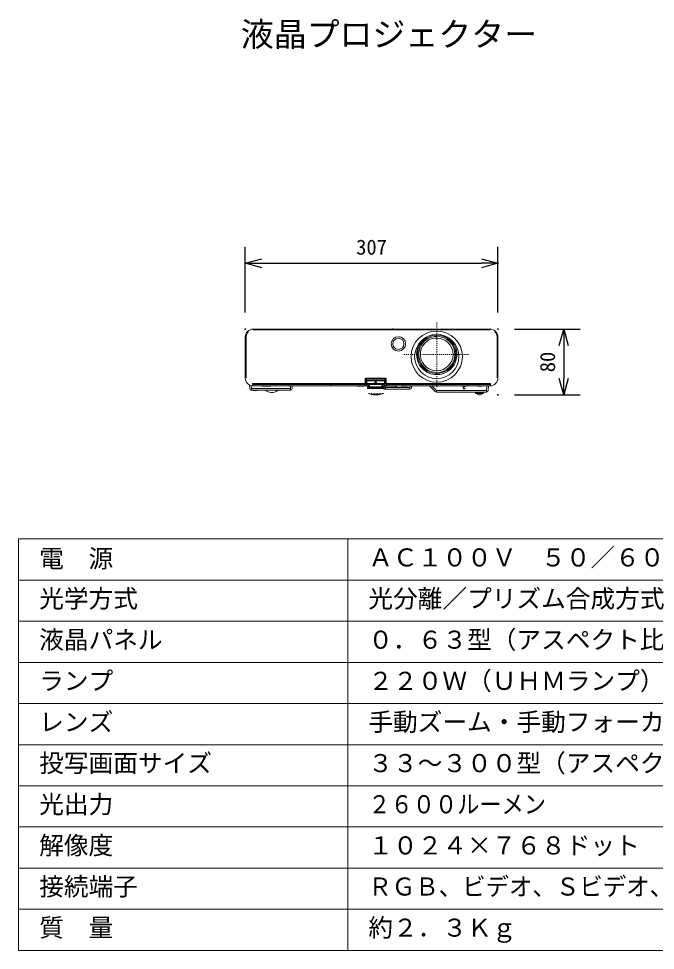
# Model space of a CAD drawing. Units: millimetres, scale not verified. Extents: x -63 to 62, y -56 to 57.
# Drawn here: x -62.5 to 14.9, y -56.5 to 56.7 of the extents above; entities that cross this region are included whole.
import ezdxf
from ezdxf.enums import TextEntityAlignment as Align

# ---------------------------------------------------------------- set-up
doc = ezdxf.new("R2010")
doc.units = ezdxf.units.MM
doc.header["$LTSCALE"] = 0.125
doc.header["$PDMODE"] = 32
doc.header["$PDSIZE"] = 0.0625
doc.linetypes.add('USER1', pattern=[4, 1, -1, 1, -1])
for name, color, linetype, lineweight in [('0-0_0', 7, 'Continuous', 25), ('0-1_WAKU', 1, 'Continuous', 18), ('0-5_GAIKEI', 1, 'Continuous', 18), ('0-6_SUNPO', 7, 'Continuous', 25)]:
    doc.layers.add(name, color=color, linetype=linetype, lineweight=lineweight)
doc.layers.add('0-2_MOJI1', color=7, linetype='Continuous')
doc.layers.add('0-4_DEFPOINTS', color=7, linetype='Continuous')
doc.styles.add('ＭＳ ゴシック', font='')
doc.styles.get('ＭＳ ゴシック').set_extended_font_data('MS Gothic')

# ---------------------------------------------------------------- blocks, each defined once
blk = doc.blocks.new('_OPEN30')
at = {"layer": '0-0_0'}
blk.add_line((0, 0), (-1, 0), dxfattribs=at)
blk.add_lwpolyline([(-1, 0.26795), (0, 0), (-1, -0.26795)], dxfattribs=at)
blk = doc.blocks.new('D6')
at = {"layer": '0-4_DEFPOINTS'}
for p in [(-7.3844, 21.0068), (-38.0844, 13.0068), (-7.3844, 13.0068)]:
    blk.add_point(p, dxfattribs=at)
at = {"layer": '0-6_SUNPO'}
for p, q in [((-38.0844, 15.0068), (-38.0844, 23.0068)), ((-7.3844, 15.0068), (-7.3844, 23.0068)), ((-36.0844, 21.0068), (-9.3844, 21.0068))]:
    blk.add_line(p, q, dxfattribs=at)
at = {"layer": '0-6_SUNPO', "xscale": 2, "yscale": 2, "rotation": 180}
blk.add_blockref('_OPEN30', (-38.0844, 21.0068), dxfattribs=at)
at = {"layer": '0-6_SUNPO', "xscale": 2, "yscale": 2}
blk.add_blockref('_OPEN30', (-7.3844, 21.0068), dxfattribs=at)
at = {"layer": '0-6_SUNPO', "style": 'ＭＳ ゴシック'}
blk.add_text('307', height=1.833, dxfattribs=at).set_placement((-24.6094, 21.5068), align=Align.BOTTOM_LEFT)
blk = doc.blocks.new('D4')
at = {"layer": '0-4_DEFPOINTS'}
for p in [(-7.3844, 13.0122), (-7.3844, 5.0122), (0.6156, 5.0122)]:
    blk.add_point(p, dxfattribs=at)
at = {"layer": '0-6_SUNPO'}
for p, q in [((-5.3844, 13.0122), (2.6156, 13.0122)), ((0.6156, 11.0122), (0.6156, 7.0122)), ((-5.3844, 5.0122), (2.6156, 5.0122))]:
    blk.add_line(p, q, dxfattribs=at)
at = {"layer": '0-6_SUNPO', "xscale": 2, "yscale": 2}
for p, rotation in [((0.6156, 13.0122), 90), ((0.6156, 5.0122), 270)]:
    blk.add_blockref('_OPEN30', p, dxfattribs=dict(at, rotation=rotation))
at = {"layer": '0-6_SUNPO', "style": 'ＭＳ ゴシック'}
blk.add_text('80', height=1.833, rotation=90, dxfattribs=at).set_placement((0.1156, 7.7622), align=Align.BOTTOM_LEFT)

msp = doc.modelspace()

# ---------------------------------------------------------------- linework, layer by layer
at = {"layer": '0-1_WAKU', "color": 4}
for p, q in [((-62.5082, -6.4996), (-62.5082, -56.4996)), ((62.4918, -6.4996), (-62.5082, -6.4996)), ((-22.5082, -56.4996), (-22.5082, -6.4996)), ((-62.5082, -56.4996), (62.4918, -56.4996))]:
    msp.add_line(p, q, dxfattribs=at)
at = {"layer": '0-1_WAKU'}
for p, q in [((-62.5082, -11.4996), (62.4918, -11.4996)), ((-62.5082, -16.4996), (62.4918, -16.4996)), ((-62.5082, -21.4996), (62.4918, -21.4996)), ((-62.5082, -26.4996), (62.4918, -26.4996)), ((-62.5082, -31.4996), (62.4918, -31.4996)), ((-62.5082, -36.4996), (62.4918, -36.4996)), ((-62.5082, -41.4996), (62.4918, -41.4996)), ((-62.5082, -46.4996), (62.4918, -46.4996)), ((-62.5082, -51.4996), (62.4918, -51.4996))]:
    msp.add_line(p, q, dxfattribs=at)
at = {"layer": '0-5_GAIKEI', "linetype": 'USER1'}
for p, q in [((-11.6934, 11.9346), (-11.6934, 19.9346)), ((-15.6934, 15.9346), (-7.6934, 15.9346))]:
    msp.add_line(p, q, dxfattribs=at)
at = {"layer": '0-5_GAIKEI'}
for p, q in [((-34.6812, 18.7443), (-34.6074, 18.6769)), ((-34.0134, 19.0146), (-34.0134, 18.9146)), ((-5.2134, 18.9146), (-34.0134, 18.9146)), ((-17.1312, 19.0249), (-17.0111, 19.0249)), ((-11.6934, 18.2701), (-11.6934, 18.3201)), ((-11.6934, 18.2546), (-11.6934, 18.2701)), ((-11.6934, 18.1246), (-11.6934, 18.1422)), ((-5.2134, 19.0146), (-5.2134, 18.9146)), ((-4.5456, 18.7443), (-4.6194, 18.6769)), ((-34.8612, 18.0964), (-34.8634, 18.0614)), ((-34.8634, 18.0614), (-34.8634, 13.0717)), ((-16.2034, 18.0746), (-16.2034, 18.0767)), ((-16.2005, 18.0746), (-16.2034, 18.0746)), ((-4.3634, 18.0614), (-4.3657, 18.0964)), ((-4.3634, 13.0717), (-4.3634, 18.0614)), ((-11.6934, 13.727), (-11.6934, 13.7446)), ((-11.6934, 13.5991), (-11.6934, 13.6146)), ((-11.6934, 13.5491), (-11.6934, 13.5991)), ((-20.4052, 12.3881), (-20.3953, 12.956)), ((-20.3653, 12.9555), (-20.3953, 12.956)), ((-20.3752, 12.3876), (-20.3653, 12.9555)), ((-20.3153, 13.0346), (-17.9115, 13.0346)), ((-20.3153, 13.0046), (-20.3153, 13.0346)), ((-17.9115, 13.0046), (-20.3153, 13.0046)), ((-20.2884, 13.0046), (-20.2884, 12.8346)), ((-20.2384, 12.8346), (-20.2884, 12.8346)), ((-20.2884, 12.8346), (-20.2884, 12.7346)), ((-20.2884, 12.7346), (-20.1884, 12.7346)), ((-20.2884, 12.7346), (-20.2884, 12.3846)), ((-20.2384, 12.7846), (-20.2384, 12.8346)), ((-20.1884, 12.7346), (-20.1884, 12.7846)), ((-19.1134, 12.6722), (-19.2434, 12.447)), ((-18.9834, 12.447), (-19.1134, 12.6722)), ((-18.0384, 12.7846), (-18.0384, 12.7346)), ((-18.0384, 12.7346), (-17.9384, 12.7346)), ((-17.9384, 12.8346), (-17.9884, 12.8346)), ((-17.9884, 12.8346), (-17.9884, 12.7846)), ((-17.9384, 12.8346), (-17.9384, 13.0046)), ((-17.9115, 13.0046), (-17.9115, 13.0346)), ((-17.8615, 12.9555), (-17.8315, 12.956)), ((-17.8615, 12.9555), (-17.8516, 12.3876)), ((-17.8315, 12.956), (-17.8216, 12.3881)), ((-11.6934, 13.5146), (-11.6934, 13.4846)), ((-34.4233, 11.7811), (-34.4308, 12.2112)), ((-34.2296, 12.1396), (-34.2234, 11.7811)), ((-34.2234, 11.7811), (-34.2234, 11.5846)), ((-34.2234, 11.7811), (-29.4734, 11.7811)), ((-29.4734, 11.5846), (-34.2234, 11.5846)), ((-34.0691, 12.2927), (-34.0691, 12.3881)), ((-34.0691, 12.3881), (-20.4052, 12.3881)), ((-34.0134, 12.1146), (-34.0691, 12.2927)), ((-34.0691, 12.2927), (-20.4064, 12.2927)), ((-34.0135, 11.5446), (-34.0155, 11.5846)), ((-33.9135, 11.5446), (-33.9142, 11.5846)), ((-33.6135, 11.5446), (-33.6135, 11.5846)), ((-33.5116, 11.5846), (-33.5135, 11.5446)), ((-32.9629, 12.0746), (-32.9634, 12.1146)), ((-32.7629, 12.0746), (-32.7622, 12.1146)), ((-32.6556, 12.0646), (-32.7155, 12.0646)), ((-32.6556, 12.0646), (-32.6556, 12.0746)), ((-31.8556, 12.0646), (-32.6556, 12.0646)), ((-32.5129, 12.0746), (-32.5129, 12.1146)), ((-32.5129, 12.1039), (-31.8556, 12.1039)), ((-31.8556, 12.1146), (-31.8556, 12.1039)), ((-31.8556, 12.1039), (-31.8058, 12.1039)), ((-31.8556, 12.0646), (-31.8556, 12.1039)), ((-31.8458, 12.0646), (-31.8556, 12.0646)), ((-31.8061, 12.1039), (-31.8061, 12.1146)), ((-29.6763, 12.264), (-29.6789, 12.1146)), ((-29.6564, 12.1146), (-29.6789, 12.1146)), ((-24.5505, 12.264), (-29.6763, 12.264)), ((-29.6644, 12.264), (-29.6564, 12.1146)), ((-29.6564, 12.264), (-29.6564, 12.1146)), ((-29.4734, 11.7811), (-29.4676, 12.1146)), ((-29.4734, 11.5846), (-29.4734, 11.7811)), ((-29.2677, 12.1146), (-29.2735, 11.7811)), ((-24.5704, 12.1146), (-24.5624, 12.264)), ((-24.5704, 12.1146), (-24.5704, 12.264)), ((-24.5479, 12.1146), (-24.5704, 12.1146)), ((-24.5479, 12.1146), (-24.5505, 12.264)), ((-21.4652, 12.1146), (-21.4652, 12.1039)), ((-21.4156, 12.0646), (-21.4255, 12.0646)), ((-20.9156, 12.0646), (-21.4156, 12.0646)), ((-20.8734, 12.0646), (-20.9156, 12.0646)), ((-20.5534, 12.0646), (-20.8734, 12.0646)), ((-20.5358, 12.0646), (-20.5534, 12.0646)), ((-20.4957, 12.1146), (-20.4959, 12.1039)), ((-20.4064, 12.2927), (-20.4095, 12.1146)), ((-20.1313, 12.1146), (-20.4095, 12.1146)), ((-20.4064, 12.2927), (-20.4052, 12.3881)), ((-20.3752, 12.3876), (-20.4052, 12.3881)), ((-20.3795, 12.1441), (-20.3764, 12.3208)), ((-20.1318, 12.1441), (-20.3795, 12.1441)), ((-20.3764, 12.3208), (-20.3752, 12.3876)), ((-20.2884, 12.3846), (-20.1884, 12.3846)), ((-20.1884, 12.2846), (-20.1884, 12.3846)), ((-18.0384, 12.2846), (-20.1884, 12.2846)), ((-20.1301, 12.0429), (-20.1318, 12.1441)), ((-20.0822, 12.0429), (-20.1301, 12.0429)), ((-20.1283, 11.9446), (-20.1301, 12.0429)), ((-20.0805, 11.9446), (-20.1283, 11.9446)), ((-20.1086, 11.8102), (-20.1064, 11.7844)), ((-18.1182, 11.8102), (-20.1086, 11.8102)), ((-20.0128, 12.0429), (-20.0822, 12.0429)), ((-20.018, 11.9446), (-20.0805, 11.9446)), ((-20.0588, 11.8646), (-18.168, 11.8646)), ((-20.018, 11.9446), (-20.0128, 12.0429)), ((-19.8534, 11.9446), (-20.018, 11.9446)), ((-20.0154, 11.9946), (-20.0084, 11.9946)), ((-20.0002, 12.2846), (-20.0128, 12.0429)), ((-20.0084, 12.0437), (-20.0128, 12.0437)), ((-20.0084, 12.0437), (-20.0084, 12.1273)), ((-20.0084, 12.0437), (-20.0084, 11.9946)), ((-20.0084, 11.9946), (-19.9584, 11.9946)), ((-19.9084, 12.0448), (-19.9034, 12.0447)), ((-19.9034, 12.2846), (-19.9034, 11.9946)), ((-19.8534, 11.9946), (-19.9034, 11.9946)), ((-19.8534, 12.2846), (-19.8534, 11.9946)), ((-19.8534, 11.9946), (-19.8534, 11.9446)), ((-19.8534, 11.9946), (-18.3734, 11.9946)), ((-18.3734, 11.9446), (-19.8534, 11.9446)), ((-19.7104, 11.899), (-19.7134, 11.8646)), ((-19.2434, 12.447), (-18.9834, 12.447)), ((-18.5134, 11.8646), (-18.5164, 11.899)), ((-18.5163, 11.8972), (-18.3266, 11.8972)), ((-18.3734, 11.9946), (-18.3734, 12.2846)), ((-18.3734, 11.9946), (-18.3734, 11.9446)), ((-18.3734, 11.9946), (-18.3234, 11.9946)), ((-18.2088, 11.9446), (-18.3734, 11.9446)), ((-18.3266, 11.8972), (-18.3308, 11.9446)), ((-18.3266, 11.8646), (-18.3266, 11.8972)), ((-18.3234, 12.2846), (-18.3234, 11.9946)), ((-18.3234, 12.0447), (-18.3184, 12.0448)), ((-18.2184, 11.9946), (-18.2684, 11.9946)), ((-18.214, 12.0429), (-18.2267, 12.2846)), ((-18.2114, 11.9946), (-18.2184, 11.9946)), ((-18.1446, 12.0429), (-18.214, 12.0429)), ((-18.214, 12.0429), (-18.2088, 11.9446)), ((-18.1463, 11.9446), (-18.2088, 11.9446)), ((-18.1082, 11.9446), (-18.1463, 11.9446)), ((-18.103, 12.0429), (-18.1446, 12.0429)), ((-17.9281, 11.7146), (-18.1337, 11.7146)), ((-18.1274, 11.8972), (-18.1315, 11.9446)), ((-18.1204, 11.7844), (-18.1182, 11.8102)), ((-18.1082, 11.9446), (-18.103, 12.0429)), ((-18.0977, 12.1441), (-18.103, 12.0429)), ((-17.8174, 12.1146), (-18.0992, 12.1146)), ((-17.8473, 12.1441), (-18.0977, 12.1441)), ((-18.0384, 12.3846), (-17.9384, 12.3846)), ((-18.0384, 12.3846), (-18.0384, 12.2846)), ((-17.934, 11.9646), (-17.9281, 11.8972)), ((-17.9281, 11.8972), (-17.9281, 11.7146)), ((-17.9281, 11.8972), (-14.9467, 11.8972)), ((-14.9467, 11.7146), (-17.9281, 11.7146)), ((-17.8516, 12.3876), (-17.8216, 12.3881)), ((-17.8516, 12.3876), (-17.8504, 12.3208)), ((-17.8504, 12.3208), (-17.8473, 12.1441)), ((-17.8216, 12.3881), (-5.1577, 12.3881)), ((-17.8216, 12.3881), (-17.8204, 12.2927)), ((-17.8173, 12.1146), (-17.8204, 12.2927)), ((-16.6752, 12.0629), (-16.6743, 12.1146)), ((-16.6752, 11.9646), (-16.6752, 12.0629)), ((-16.5743, 12.1146), (-16.5752, 12.0629)), ((-15.9724, 12.1146), (-15.9724, 12.0846)), ((-15.9724, 12.0846), (-15.2544, 12.0846)), ((-15.8595, 12.264), (-15.8621, 12.1146)), ((-15.8401, 12.1146), (-15.8621, 12.1146)), ((-7.9439, 12.264), (-15.8595, 12.264)), ((-15.848, 12.264), (-15.8401, 12.1146)), ((-15.8401, 12.264), (-15.8401, 12.1146)), ((-15.2544, 12.0846), (-15.2544, 12.1146)), ((-14.9467, 11.8972), (-14.9277, 12.1146)), ((-14.9467, 11.7146), (-14.9467, 11.8972)), ((-14.7284, 12.1146), (-14.7474, 11.8972)), ((-12.5616, 12.1146), (-11.8702, 11.4232)), ((-12.2823, 12.1146), (-11.7288, 11.5611)), ((-11.7288, 11.5611), (-11.7288, 11.3646)), ((-11.7288, 11.5611), (-5.6317, 11.5611)), ((-5.6317, 11.3646), (-11.7288, 11.3646)), ((-8.4925, 12.0015), (-8.4984, 12.1146)), ((-8.485, 11.8594), (-8.4925, 12.0015)), ((-8.3985, 12.1146), (-8.3926, 12.0015)), ((-8.3242, 12.0015), (-8.3926, 12.0015)), ((-8.3852, 11.7646), (-8.3316, 11.7646)), ((-8.3242, 12.0015), (-8.3183, 12.1146)), ((-8.2184, 12.1146), (-8.2243, 12.0015)), ((-8.2184, 12.1146), (-8.2184, 12.1146)), ((-7.9633, 12.1146), (-7.9554, 12.264)), ((-7.9633, 12.1146), (-7.9633, 12.264)), ((-7.9413, 12.1146), (-7.9633, 12.1146)), ((-7.9413, 12.1146), (-7.9439, 12.264)), ((-6.9985, 11.3646), (-6.9904, 11.2119)), ((-6.714, 12.0746), (-6.714, 12.1146)), ((-6.464, 12.0746), (-6.4647, 12.1146)), ((-6.264, 12.0746), (-6.2634, 12.1146)), ((-5.9964, 11.2119), (-5.9883, 11.3646)), ((-5.6317, 11.5611), (-5.622, 12.1146)), ((-5.6317, 11.3646), (-5.6317, 11.5611)), ((-5.4221, 12.1146), (-5.4317, 11.5611)), ((-5.1577, 12.2927), (-5.2134, 12.1146)), ((-31.8334, 11.3187), (-31.6334, 11.3187)), ((-20.046, 11.1988), (-20.0252, 11.1988)), ((-19.9248, 11.1988), (-19.8656, 11.1988)), ((-19.6801, 11.1988), (-19.5914, 11.1988)), ((-19.3492, 11.1988), (-19.2445, 11.1988)), ((-18.9823, 11.1988), (-18.8777, 11.1988)), ((-18.6354, 11.1988), (-18.5467, 11.1988)), ((-18.3613, 11.1988), (-18.302, 11.1988)), ((-18.2017, 11.1988), (-18.1808, 11.1988)), ((-5.9964, 11.2119), (-6.9904, 11.2119)), ((-6.0464, 11.1646), (-6.9405, 11.1646))]:
    msp.add_line(p, q, dxfattribs=at)
at = {"layer": '0-5_GAIKEI', "color": 7}
for p, q in [((-34.0034, 19.0146), (-5.2234, 19.0146)), ((-34.9634, 13.0646), (-34.9634, 18.0546)), ((-4.2634, 13.0646), (-4.2634, 18.0546)), ((-34.0134, 12.1146), (-20.4095, 12.1146)), ((-17.8173, 12.1146), (-5.2134, 12.1146))]:
    msp.add_line(p, q, dxfattribs=at)
at = {"layer": '0-5_GAIKEI'}
for points in [[(-17.9884, 13.0046), (-17.9884, 12.8346), (-20.2384, 12.8346), (-20.2384, 13.0046)], [(-17.9884, 12.7846), (-18.0384, 12.7846), (-20.1884, 12.7846), (-20.2384, 12.7846)], [(-17.9384, 12.3846), (-17.9384, 12.7346), (-17.9384, 12.8346)], [(-34.0135, 11.5446), (-33.9135, 11.5446), (-33.6135, 11.5446), (-33.5135, 11.5446)], [(-32.9629, 12.0746), (-32.7629, 12.0746), (-32.5129, 12.0746)], [(-18.5164, 11.899), (-19.1134, 11.899), (-19.7104, 11.899)], [(-16.6752, 11.9646), (-18.0781, 11.9646), (-18.1071, 11.9646)], [(-18.0833, 12.1146), (-18.0815, 12.0629), (-18.0781, 11.9646)], [(-17.8204, 12.2927), (-5.1577, 12.2927), (-5.1577, 12.3881)], [(-6.264, 12.0746), (-6.464, 12.0746), (-6.714, 12.0746)], [(-19.7414, 11.0948), (-19.1134, 11.0948), (-18.4854, 11.0948)]]:
    msp.add_lwpolyline(points, dxfattribs=at)
msp.add_lwpolyline([(-18.0384, 12.7346), (-18.0384, 12.3846), (-20.1884, 12.3846), (-20.1884, 12.7346)], close=True, dxfattribs=at)
for centre, radius in [((-11.6934, 15.6646), 3.1136), ((-11.6934, 15.6646), 2.6859), ((-16.3534, 17.2146), 0.875), ((-16.3534, 17.2146), 0.675)]:
    msp.add_circle(centre, radius, dxfattribs=at)
at = {"layer": '0-5_GAIKEI', "color": 7}
for centre, radius, start, end in [((-34.0034, 18.0546), 0.96, 90, 180), ((-5.2234, 18.0546), 0.96, 0, 90), ((-34.0134, 13.0646), 0.95, 179.99996, 270), ((-5.2134, 13.0646), 0.95, 270.00002, 0.00001)]:
    msp.add_arc(centre, radius, start, end, dxfattribs=at)
at = {"layer": '0-5_GAIKEI'}
for centre, radius, start, end in [((-33.8824, 18.0142), 0.9822, 137.5693, 175.19785), ((-17.0111, 18.9849), 0.04, 48.69844, 89.99998), ((-11.6934, 15.9346), 2.32, 89.99998, 270), ((-11.6934, 15.9346), 2.19, 89.99998, 270), ((-11.6934, 15.9346), 2.3355, 45, 89.99998), ((-11.6934, 15.9346), 2.19, 270.00002, 89.99998), ((-5.3444, 18.0142), 0.9822, 4.80212, 42.43068), ((-11.6934, 15.9346), 2.45, 121.21378, 224.99998), ((-11.6934, 15.9346), 1.9875, 89.99998, 270), ((-11.6934, 15.9346), 1.9875, 270.00002, 89.99998), ((-11.6934, 15.9346), 2.45, 270.00002, 45), ((-11.6934, 15.9346), 2.32, 270.00002, 45), ((-11.6934, 15.9346), 2.45, 45, 58.78618), ((-11.6934, 15.9346), 2.45, 224.99998, 270), ((-11.6934, 15.666), 3.1016, 319.30473, 319.88508), ((-20.3153, 12.9546), 0.08, 89.99998, 178.99997), ((-20.3153, 12.9546), 0.05, 89.99998, 178.99997), ((-20.2384, 12.7346), 0.05, 89.99998, 179.99996), ((-17.9884, 12.7346), 0.05, 0, 89.99998), ((-17.9115, 12.9546), 0.08, 1, 89.99998), ((-17.9115, 12.9546), 0.05, 1, 89.99998), ((-34.2234, 11.7846), 0.2, 180.99996, 270), ((-32.7155, 12.1046), 0.04, 228.59037, 270), ((-31.7334, 12.5313), 1.2167, 231.0853, 265.28542), ((-31.7334, 12.5313), 1.2167, 274.71452, 308.91465), ((-29.4734, 11.7846), 0.2, 270, 358.99999), ((-29.4334, 11.6146), 0.03, 239.23727, 248.90264), ((-29.4427, 11.5925), 0.00594, 211.67663, 254.49695), ((-29.4334, 11.6146), 0.03, 248.55244, 248.90264), ((-20.5358, 12.1046), 0.04, 270, 358.99999), ((-20.4095, 12.1446), 0.03, 270, 358.99999), ((-20.1884, 12.3846), 0.1, 179.99996, 270), ((-20.0588, 11.8146), 0.05, 89.99998, 184.99999), ((-20.0765, 11.787), 0.03, 191.80674, 207.8149), ((-19.9584, 12.0446), 0.05, 270, 359.99998), ((-19.8534, 11.9946), 0.05, 179.99996, 270), ((-18.3734, 11.9946), 0.05, 270, 359.99998), ((-18.2684, 12.0446), 0.05, 179.99996, 270), ((-17.9281, 11.9146), 0.2, 184.99999, 270), ((-18.0384, 12.3846), 0.1, 270, 359.99998), ((-17.8175, 12.1445), 0.0299, 180.78363, 270.26867), ((-16.6752, 12.0646), 0.1, 270, 358.99999), ((-14.9467, 11.9146), 0.2, 270, 355.00001), ((-11.7288, 11.5646), 0.2, 224.99998, 270), ((-8.3852, 11.8646), 0.1, 183, 270), ((-8.3316, 11.8646), 0.1, 270, 357), ((-5.6317, 11.5646), 0.2, 270, 358.99999), ((-19.1134, 13.5146), 2.5, 249.77876, 255.46623), ((-19.1134, 13.5146), 2.5, 255.45148, 270), ((-19.1134, 13.5146), 2.5, 270, 284.54852), ((-19.1134, 13.5146), 2.5, 284.53371, 290.20938), ((-6.9405, 11.2146), 0.05, 183.0529, 269.99301), ((-6.4934, 11.4497), 0.4351, 220.93711, 270), ((-6.4934, 11.4497), 0.4351, 270, 318.80383)]:
    msp.add_arc(centre, radius, start, end, dxfattribs=at)

# ---------------------------------------------------------------- block references
at = {"layer": '0-6_SUNPO'}
for name in ['D6', 'D4']:
    msp.add_blockref(name, (3.121, 6.0024), dxfattribs=at)

# ---------------------------------------------------------------- texts
at = {"layer": '0-2_MOJI1', "style": 'ＭＳ ゴシック'}
for s, height, p in [('液晶プロジェクター', 2.933, (-35.5082, 52.5004)), ('電\u3000源', 2.199, (-60.0082, -10.6316)), ('ＡＣ１００Ｖ\u3000５０／６０Ｈｚ', 2.199, (-20.0082, -10.4996)), ('光学方式', 2.199, (-60.0082, -15.4996)), ('光分離／プリズム合成方式', 2.199, (-20.0082, -15.4996)), ('液晶パネル', 2.199, (-60.0082, -20.4996)), ('０．６３型（アスペクト比４：３時）', 2.199, (-20.0082, -20.4996)), ('ランプ', 2.199, (-60.0082, -25.4996)), ('２２０Ｗ（ＵＨＭランプ）\u3000', 2.199, (-20.0082, -25.4996)), ('レンズ', 2.199, (-60.0082, -30.4996)), ('手動ズーム・手動フォーカスレンズ', 2.199, (-20.0082, -30.4996)), ('投写画面サイズ', 2.199, (-60.0082, -35.4996)), ('３３～３００型（アスペクト比４：３時）', 2.199, (-20.0082, -35.4996)), ('光出力', 2.199, (-60.0082, -40.4996)), ('解像度', 2.199, (-60.0082, -45.4996)), ('１０２４×７６８ドット', 2.199, (-20.0082, -45.4996)), ('接続端子', 2.199, (-60.0082, -50.4996)), ('質\u3000量', 2.199, (-60.0082, -55.4996)), ('約２．３Ｋｇ', 2.199, (-20.0082, -55.4996))]:
    msp.add_text(s, height=height, dxfattribs=at).set_placement(p, align=Align.BOTTOM_LEFT)
for s, width, p in [('２６００ルーメン', 0.9, (-20.0082, -40.4996)), ('ＲＧＢ、ビデオ、Ｓビデオ、ＬＡＮ、シリアル制御', 0.95, (-20.0082, -50.4996))]:
    msp.add_text(s, height=2.199, dxfattribs=dict(at, width=width)).set_placement(p, align=Align.BOTTOM_LEFT)

doc.saveas('drawing.dxf')
